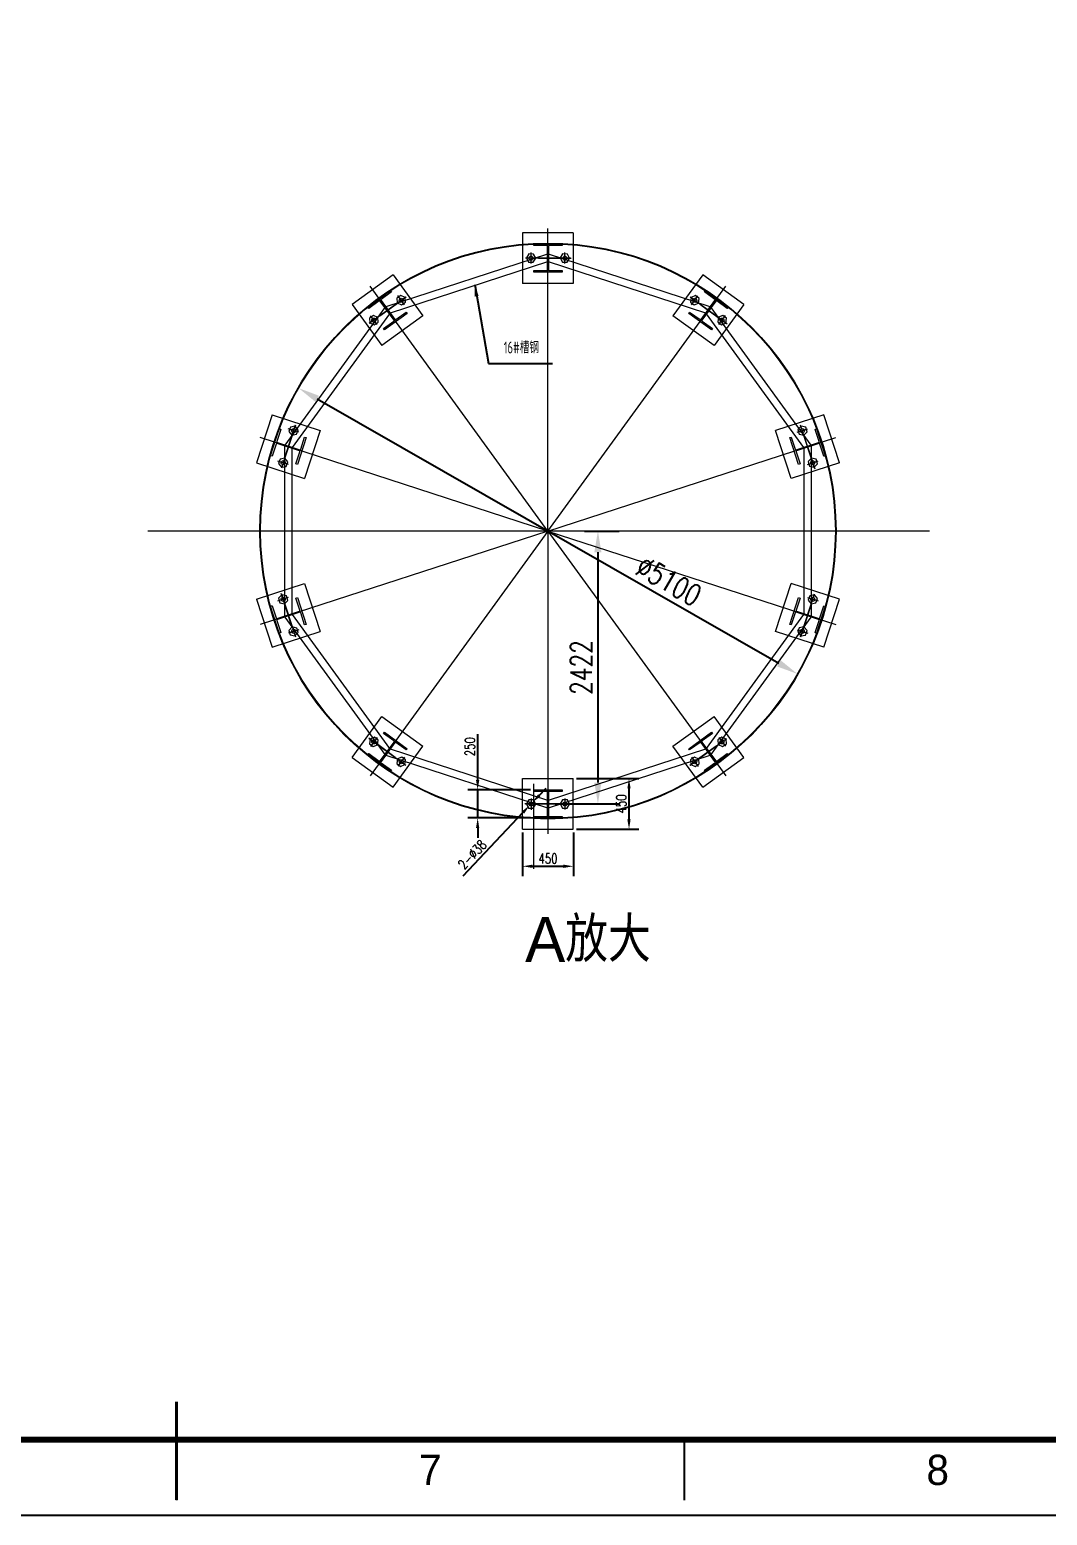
# Model space of a CAD drawing. Extents: x -1260320 to -915870, y -314911 to -145307.
# Drawn here: x -1149437 to -1140408, y -314239 to -301054 of the extents above; entities that cross this region are included whole.
import ezdxf
from ezdxf.enums import TextEntityAlignment as Align

# ---------------------------------------------------------------- set-up
doc = ezdxf.new("R2010")
doc.units = 0
doc.header["$LTSCALE"] = 1500
doc.header["$MEASUREMENT"] = 0
doc.header["$PDMODE"] = 1
doc.header["$PDSIZE"] = 50
doc.linetypes.add('PF_CENTER', pattern=[2, 1.25, -0.25, 0.25, -0.25])
doc.layers.get('0').update_dxf_attribs({"color": 3, "linetype": 'CONTINUOUS'})
doc.layers.get('DEFPOINTS').update_dxf_attribs({"linetype": 'CONTINUOUS'})
for name, color, linetype in [('_TCC_NET_BORDER', 7, 'CONTINUOUS'), ('SMPEN_CENTER', 1, 'PF_CENTER'), ('SMPEN_DIM', 3, 'CONTINUOUS'), ('SMPEN_THICK', 7, 'CONTINUOUS'), ('尺寸线', 3, 'CONTINUOUS'), ('粗实线', 7, 'CONTINUOUS')]:
    doc.layers.add(name, color=color, linetype=linetype)
doc.styles.add('_TCC_NET_FSHZ_D_W1', font='tcc_comp', dxfattribs={"bigfont": 'tcc_chin'})
doc.styles.add('_TCC_NET_FSHZ_S_W075', font='tcc_simp', dxfattribs={"width": 0.75, "bigfont": 'tcc_hzdx'})
doc.styles.add('HZ2', font='tcc_simp', dxfattribs={"height": 2.5, "bigfont": 'tcc_hzdx'})
doc.styles.add('ROMANS', font='romans', dxfattribs={"width": 0.75})
doc.styles.get("Standard").update_dxf_attribs({"font": 'isocp.shx', "width": 0.707, "bigfont": 'hztxt.shx'})
doc.dimstyles.get("Standard").update_dxf_attribs({"dimscale": 150, "dimtxt": 2.5, "dimasz": 2, "dimexe": 2, "dimexo": 1, "dimgap": 1, "dimtad": 1, "dimdec": 0, "dimzin": 0, "dimdsep": 46, "dimtxsty": 'ROMANS', "dimcen": 0.09, "dimadec": 0, "dimazin": 0, "dimtfac": 1, "dimtdec": 4, "dimtmove": 0, "dimatfit": 3, "dimfxl": 0, "dimtolj": 1, "dimtzin": 0, "dimarcsym": 0})

# ---------------------------------------------------------------- blocks, each defined once
blk = doc.blocks.new('*D275')
at = {"layer": 'DEFPOINTS', "color": 0}
for p in [(-1144576, -305503), (-1144838, -307925), (-1144395, -307925)]:
    blk.add_point(p, dxfattribs=at)
at = {"layer": 'SMPEN_DIM', "color": 0, "lineweight": -2}
for p, q in [((-1144513, -305503), (-1144206, -305503)), ((-1144395, -305692), (-1144395, -307736)), ((-1144775, -307925), (-1144206, -307925))]:
    blk.add_line(p, q, dxfattribs=at)
at = {"layer": 'SMPEN_DIM', "color": 0}
for points in [[(-1144427, -305692), (-1144364, -305692), (-1144395, -305503)], [(-1144427, -307736), (-1144364, -307736), (-1144395, -307925)]]:
    blk.add_solid(points, dxfattribs=at)
at = {"layer": 'SMPEN_DIM', "color": 0, "lineweight": 15, "insert": (-1144544, -306714), "char_height": 189, "attachment_point": 5, "rotation": 90, "style": 'ROMANS'}
blk.add_mtext('\\A1;2422', dxfattribs=at)
blk = doc.blocks.new('*D276')
at = {"layer": 'DEFPOINTS', "color": 0}
for p in [(-1144963, -307800), (-1145462, -308050), (-1144963, -308050)]:
    blk.add_point(p, dxfattribs=at)
at = {"layer": 'SMPEN_DIM', "color": 0, "lineweight": -2}
for p, q in [((-1145462, -307713), (-1145462, -307307)), ((-1144992, -307800), (-1145550, -307800)), ((-1145462, -308050), (-1145462, -307800)), ((-1144992, -308050), (-1145550, -308050)), ((-1145462, -308138), (-1145462, -308225))]:
    blk.add_line(p, q, dxfattribs=at)
at = {"layer": 'SMPEN_DIM', "color": 0}
for points in [[(-1145477, -307713), (-1145448, -307713), (-1145462, -307800)], [(-1145477, -308138), (-1145448, -308138), (-1145462, -308050)]]:
    blk.add_solid(points, dxfattribs=at)
at = {"layer": 'SMPEN_DIM', "color": 0, "lineweight": 15, "insert": (-1145531, -307417), "char_height": 87.5, "attachment_point": 5, "rotation": 90, "style": 'ROMANS'}
blk.add_mtext('\\A1;250', dxfattribs=at)
blk = doc.blocks.new('*D277')
at = {"layer": 'DEFPOINTS', "color": 0}
for p in [(-1145001, -307938), (-1144976, -307912)]:
    blk.add_point(p, dxfattribs=at)
at = {"layer": 'SMPEN_DIM', "color": 0, "lineweight": -2}
for p, q in [((-1144916, -307849), (-1144855, -307785)), ((-1144976, -307912), (-1145001, -307938)), ((-1145061, -308002), (-1145595, -308566))]:
    blk.add_line(p, q, dxfattribs=at)
at = {"layer": 'SMPEN_DIM', "color": 0}
for points in [[(-1144926, -307839), (-1144905, -307859), (-1144976, -307912)], [(-1145071, -307992), (-1145050, -308012), (-1145001, -307938)]]:
    blk.add_solid(points, dxfattribs=at)
at = {"layer": 'SMPEN_DIM', "color": 0, "lineweight": 15, "insert": (-1145510, -308375), "char_height": 87.5, "attachment_point": 5, "rotation": 46.5296, "style": 'ROMANS'}
blk.add_mtext('\\A1;2-%%c38', dxfattribs=at)
blk = doc.blocks.new('*D278')
at = {"layer": 'DEFPOINTS', "color": 0}
for p in [(-1144613, -307700), (-1144119, -307700), (-1144613, -308150)]:
    blk.add_point(p, dxfattribs=at)
at = {"layer": 'SMPEN_DIM', "color": 0, "lineweight": -2}
for p, q in [((-1144584, -307700), (-1144032, -307700)), ((-1144119, -308063), (-1144119, -307788)), ((-1144584, -308150), (-1144032, -308150))]:
    blk.add_line(p, q, dxfattribs=at)
at = {"layer": 'SMPEN_DIM', "color": 0}
for points in [[(-1144134, -307788), (-1144105, -307788), (-1144119, -307700)], [(-1144134, -308063), (-1144105, -308063), (-1144119, -308150)]]:
    blk.add_solid(points, dxfattribs=at)
at = {"layer": 'SMPEN_DIM', "color": 0, "lineweight": 15, "insert": (-1144188, -307925), "char_height": 87.5, "attachment_point": 5, "rotation": 90, "style": 'ROMANS'}
blk.add_mtext('\\A1;450', dxfattribs=at)
blk = doc.blocks.new('*D279')
at = {"layer": 'DEFPOINTS', "color": 0}
for p in [(-1145063, -308150), (-1144613, -308150), (-1144613, -308479)]:
    blk.add_point(p, dxfattribs=at)
at = {"layer": 'SMPEN_DIM', "color": 0, "lineweight": -2}
for p, q in [((-1145063, -308179), (-1145063, -308566)), ((-1144613, -308179), (-1144613, -308566)), ((-1144976, -308479), (-1144701, -308479))]:
    blk.add_line(p, q, dxfattribs=at)
at = {"layer": 'SMPEN_DIM', "color": 0}
for points in [[(-1144976, -308464), (-1144976, -308493), (-1145063, -308479)], [(-1144701, -308464), (-1144701, -308493), (-1144613, -308479)]]:
    blk.add_solid(points, dxfattribs=at)
at = {"layer": 'SMPEN_DIM', "color": 0, "lineweight": 15, "insert": (-1144838, -308410), "char_height": 87.5, "attachment_point": 5, "style": 'ROMANS'}
blk.add_mtext('\\A1;450', dxfattribs=at)
blk = doc.blocks.new('*D281')
at = {"layer": 'DEFPOINTS', "color": 0}
for p in [(-1147051, -304235), (-1142626, -306771)]:
    blk.add_point(p, dxfattribs=at)
at = {"layer": '尺寸线', "color": 3, "lineweight": -2}
blk.add_line((-1146887, -304329), (-1142790, -306677), dxfattribs=at)
at = {"layer": '尺寸线', "color": 3}
for points in [[(-1146871, -304302), (-1146902, -304356), (-1147051, -304235)], [(-1142774, -306650), (-1142806, -306705), (-1142626, -306771)]]:
    blk.add_solid(points, dxfattribs=at)
at = {"layer": '尺寸线', "color": 3, "lineweight": 15, "insert": (-1143766, -305947), "char_height": 189, "attachment_point": 5, "rotation": 330.1795, "style": 'ROMANS'}
blk.add_mtext('\\A1;∅5100', dxfattribs=at)
blk = doc.blocks.new('_TCCDWGBORDER01H2A100841X594')
at = {"color": 7, "linetype": 'Continuous'}
for p, q in [((428, 10), (428, 2)), ((495, 10), (495, 2))]:
    blk.add_line(p, q, dxfattribs=at)
blk.add_lwpolyline([(0, 0), (841, 0), (841, 594), (0, 594)], close=True, dxfattribs=at)
at = {"color": 4, "linetype": 'Continuous', "const_width": 0.8}
blk.add_lwpolyline([(25, 10), (831, 10), (831, 584), (25, 584)], close=True, dxfattribs=at)
at = {"color": 4, "linetype": 'Continuous', "const_width": 0.4}
blk.add_lwpolyline([(428, 15), (428, 2)], dxfattribs=at)
at = {"color": 7, "style": '_TCC_NET_FSHZ_D_W1'}
for s, p in [('7', (461.5, 6)), ('8', (528.5, 6))]:
    blk.add_text(s, height=4, dxfattribs=at).set_placement(p, align=Align.MIDDLE_CENTER)
at = {"color": 1, "style": '_TCC_NET_FSHZ_S_W075', "flags": 8}
blk.add_attdef('FILE_NAME', (-6, 0), '', height=4, rotation=90, dxfattribs=at)
blk.add_attdef('USER_NAME', (0, -10), '', height=4, dxfattribs=at)
at = {"color": 1, "style": '_TCC_NET_FSHZ_S_W075', "flags": 9}
blk.add_attdef('BORDER_SIZE', text='', height=4, dxfattribs=at).set_placement((841, -10), align=Align.RIGHT)

msp = doc.modelspace()

# ---------------------------------------------------------------- linework, layer by layer
at = {"layer": 'SMPEN_CENTER', "lineweight": 15, "ltscale": 8}
for p, q in [((-1144838.268, -305503.193), (-1144838.268, -302816.939)), ((-1144638.268, -303081.258), (-1145038.268, -303081.258)), ((-1144988.268, -303129.979), (-1144988.268, -303032.281)), ((-1144922.229, -303081.258), (-1144745.338, -303081.258)), ((-1144745.338, -303081.258), (-1144633.194, -303081.258)), ((-1144688.268, -303129.506), (-1144688.268, -303029.826)), ((-1144838.268, -305503.193), (-1146417.209, -303329.967)), ((-1144838.268, -305503.193), (-1143259.328, -303329.967)), ((-1146100.042, -303426.249), (-1146423.649, -303661.363)), ((-1146329.772, -303593.157), (-1146186.663, -303489.183)), ((-1146186.663, -303489.183), (-1146095.937, -303423.267)), ((-1146112.134, -303494.672), (-1146170.724, -303414.029)), ((-1143252.888, -303661.363), (-1143576.494, -303426.249)), ((-1143564.681, -303495.055), (-1143507.255, -303416.015)), ((-1143482.617, -303494.455), (-1143339.509, -303598.43)), ((-1146354.561, -303671.391), (-1146411.986, -303592.351)), ((-1143339.509, -303598.43), (-1143248.782, -303664.346)), ((-1143321.698, -303671.008), (-1143263.108, -303590.365)), ((-1147079.862, -304564.562), (-1147203.468, -304944.985)), ((-1147112.948, -304666.391), (-1147078.294, -304559.736)), ((-1142473.069, -304944.985), (-1142596.675, -304564.562)), ((-1144838.268, -305503.193), (-1147393.048, -304673.094)), ((-1147167.61, -304834.625), (-1147112.948, -304666.391)), ((-1147049.426, -304627.025), (-1147144.227, -304596.222)), ((-1144838.268, -305503.193), (-1142283.489, -304673.094)), ((-1142627.561, -304627.171), (-1142534.644, -304596.98)), ((-1142560.817, -304674.922), (-1142506.155, -304843.156)), ((-1147141.681, -304912.488), (-1147234.598, -304882.297)), ((-1142534.406, -304912.342), (-1142439.605, -304881.539)), ((-1142506.155, -304843.156), (-1142471.5, -304949.811)), ((-1141452.157, -305503.193), (-1148387.936, -305503.193)), ((-1144838.268, -305503.193), (-1147393.048, -306333.291)), ((-1144838.268, -305503.193), (-1146417.209, -307676.418)), ((-1144838.268, -305503.193), (-1144838.268, -308189.446)), ((-1144838.268, -305503.193), (-1143259.328, -307676.418)), ((-1144838.268, -305503.193), (-1142283.489, -306333.291)), ((-1147142.131, -306094.044), (-1147236.932, -306124.846)), ((-1147170.382, -306163.229), (-1147205.036, -306056.574)), ((-1147203.468, -306061.4), (-1147079.862, -306441.823)), ((-1142596.675, -306441.823), (-1142473.069, -306061.4)), ((-1142534.856, -306093.897), (-1142441.939, -306124.088)), ((-1147115.72, -306331.463), (-1147170.382, -306163.229)), ((-1142508.927, -306171.76), (-1142563.589, -306339.994)), ((-1147048.976, -306379.214), (-1147141.893, -306409.405)), ((-1142627.111, -306379.36), (-1142532.31, -306410.163)), ((-1142563.589, -306339.994), (-1142598.243, -306446.649)), ((-1146354.839, -307335.377), (-1146413.429, -307416.02)), ((-1143321.976, -307334.994), (-1143264.55, -307414.034)), ((-1146337.028, -307407.955), (-1146427.754, -307342.039)), ((-1146423.649, -307345.022), (-1146100.042, -307580.136)), ((-1146193.92, -307511.93), (-1146337.028, -307407.955)), ((-1143576.494, -307580.136), (-1143252.888, -307345.022)), ((-1143346.765, -307413.228), (-1143489.874, -307517.202)), ((-1146111.856, -307511.33), (-1146169.281, -307590.37)), ((-1143489.874, -307517.202), (-1143580.6, -307583.118)), ((-1143564.403, -307511.713), (-1143505.813, -307592.356)), ((-1144931.199, -307925.127), (-1145043.343, -307925.127)), ((-1145038.268, -307925.127), (-1144638.268, -307925.127)), ((-1144988.268, -307876.879), (-1144988.268, -307976.559)), ((-1144754.308, -307925.127), (-1144931.199, -307925.127)), ((-1144688.268, -307876.406), (-1144688.268, -307974.104))]:
    msp.add_line(p, q, dxfattribs=at)
at = {"layer": 'SMPEN_THICK', "lineweight": 15, "ltscale": 20}
for p, q in [((-1144713.268, -302970.258), (-1144713.268, -302956.258)), ((-1144842.768, -303047.086), (-1146278.288, -303513.519)), ((-1144842.768, -303115.431), (-1146238.116, -303568.811)), ((-1143398.246, -303513.515), (-1144833.768, -303047.09)), ((-1143438.418, -303568.808), (-1144833.768, -303115.435)), ((-1144963.268, -303206.258), (-1144963.268, -303192.258)), ((-1146225.963, -303380.532), (-1146234.192, -303369.206)), ((-1146285.572, -303518.805), (-1147172.77, -304739.935)), ((-1146245.4, -303574.098), (-1147107.77, -304761.055)), ((-1143589.291, -303571.46), (-1143581.062, -303560.134)), ((-1142568.763, -304761.054), (-1143431.139, -303574.102)), ((-1142503.762, -304739.934), (-1143390.967, -303518.809)), ((-1143248.32, -303527.479), (-1143240.091, -303516.152)), ((-1146289.5, -303718.407), (-1146297.729, -303707.08)), ((-1147208.605, -304601.591), (-1147221.92, -304597.264)), ((-1142692.381, -304674.519), (-1142679.066, -304670.192)), ((-1147175.556, -304748.493), (-1147175.551, -306257.89)), ((-1147110.555, -304769.613), (-1147110.551, -306236.77)), ((-1142565.981, -306236.772), (-1142565.986, -304769.615)), ((-1142500.981, -306257.892), (-1142500.986, -304748.495)), ((-1147061.41, -304912.283), (-1147074.725, -304907.957)), ((-1142390.678, -304839.355), (-1142377.363, -304835.029)), ((-1142615.127, -306094.102), (-1142601.812, -306098.428)), ((-1147285.859, -306167.03), (-1147299.174, -306171.356)), ((-1147172.774, -306266.451), (-1146285.57, -307487.576)), ((-1147107.774, -306245.331), (-1146245.397, -307432.284)), ((-1143431.137, -307432.287), (-1142568.767, -306245.33)), ((-1143390.964, -307487.58), (-1142503.767, -306266.45)), ((-1146984.156, -306331.866), (-1146997.471, -306336.193)), ((-1142467.932, -306404.794), (-1142454.617, -306409.121)), ((-1143387.037, -307287.978), (-1143378.808, -307299.305)), ((-1146238.119, -307437.577), (-1144842.768, -307890.95)), ((-1146087.245, -307434.925), (-1146095.474, -307446.251)), ((-1144833.768, -307890.954), (-1143438.421, -307437.574)), ((-1146428.217, -307478.906), (-1146436.446, -307490.233)), ((-1146278.291, -307492.87), (-1144842.768, -307959.295)), ((-1144833.768, -307959.299), (-1143398.248, -307492.866)), ((-1143450.574, -307625.853), (-1143442.345, -307637.179)), ((-1144963.268, -308500.587), (-1144963.268, -307747.939)), ((-1144713.268, -307800.127), (-1144713.268, -307814.127)), ((-1144963.268, -308036.127), (-1144963.268, -308050.127))]:
    msp.add_line(p, q, dxfattribs=at)
for radius in [2556, 2550]:
    msp.add_circle((-1144838.268, -305503.193), radius, dxfattribs=at)
at = {"layer": '粗实线', "lineweight": 15, "ltscale": 8}
for p, q in [((-1145063.268, -302856.258), (-1145063.268, -303306.258)), ((-1144613.268, -302856.258), (-1145063.268, -302856.258)), ((-1144613.268, -302856.258), (-1144613.268, -303306.258)), ((-1146212.069, -303229.526), (-1146576.126, -303494.029)), ((-1146212.069, -303229.526), (-1145947.565, -303593.584)), ((-1143464.468, -303229.526), (-1143728.972, -303593.584)), ((-1143100.411, -303494.029), (-1143464.468, -303229.526)), ((-1144613.268, -303306.258), (-1145063.268, -303306.258)), ((-1146576.126, -303494.029), (-1146311.623, -303858.087)), ((-1143100.411, -303494.029), (-1143364.914, -303858.087)), ((-1145947.565, -303593.584), (-1146311.623, -303858.087)), ((-1143364.914, -303858.087), (-1143728.972, -303593.584)), ((-1147286.124, -304471.257), (-1147425.181, -304899.233)), ((-1147286.124, -304471.257), (-1146858.148, -304610.315)), ((-1142390.413, -304471.257), (-1142818.388, -304610.315)), ((-1142251.355, -304899.233), (-1142390.413, -304471.257)), ((-1146858.148, -304610.315), (-1146997.206, -305038.29)), ((-1142679.331, -305038.29), (-1142818.388, -304610.315)), ((-1147425.181, -304899.233), (-1146997.206, -305038.29)), ((-1142251.355, -304899.233), (-1142679.331, -305038.29)), ((-1147425.181, -306107.153), (-1146997.206, -305968.095)), ((-1146997.206, -305968.095), (-1146858.148, -306396.07)), ((-1142818.388, -306396.07), (-1142679.331, -305968.095)), ((-1142251.355, -306107.153), (-1142679.331, -305968.095)), ((-1147425.181, -306107.153), (-1147286.124, -306535.128)), ((-1142390.413, -306535.128), (-1142251.355, -306107.153)), ((-1147286.124, -306535.128), (-1146858.148, -306396.07)), ((-1142390.413, -306535.128), (-1142818.388, -306396.07)), ((-1146576.126, -307512.356), (-1146311.623, -307148.298)), ((-1146311.623, -307148.298), (-1145947.565, -307412.801)), ((-1143728.972, -307412.801), (-1143364.914, -307148.298)), ((-1143100.411, -307512.356), (-1143364.914, -307148.298)), ((-1146212.069, -307776.859), (-1145947.565, -307412.801)), ((-1143464.468, -307776.859), (-1143728.972, -307412.801)), ((-1146576.126, -307512.356), (-1146212.069, -307776.859)), ((-1143464.468, -307776.859), (-1143100.411, -307512.356)), ((-1145063.268, -308150.127), (-1145063.268, -307700.127)), ((-1145063.268, -307700.127), (-1144613.268, -307700.127)), ((-1144613.268, -308150.127), (-1144613.268, -307700.127)), ((-1145063.268, -308150.127), (-1144613.268, -308150.127))]:
    msp.add_line(p, q, dxfattribs=at)
at = {"layer": '粗实线', "lineweight": 15}
for points in [[(-1144963.268, -303192.258), (-1144849.768, -303192.258, 0.414213567), (-1144842.768, -303185.258), (-1144842.768, -302977.258, 0.414213557), (-1144849.768, -302970.258), (-1144963.268, -302970.258), (-1144963.268, -302956.258), (-1144713.268, -302956.258), (-1144713.268, -302970.258), (-1144826.768, -302970.258, 0.414213549), (-1144833.768, -302977.258), (-1144833.768, -303185.258, 0.414213575), (-1144826.768, -303192.258), (-1144713.268, -303192.258), (-1144713.268, -303206.258), (-1144963.268, -303206.258), (-1144963.268, -303192.258)], [(-1146297.729, -303707.08), (-1146205.905, -303640.367, 0.414213567), (-1146204.357, -303630.589), (-1146326.616, -303462.314, 0.414213557), (-1146336.394, -303460.765), (-1146428.217, -303527.479), (-1146436.446, -303516.152), (-1146234.192, -303369.206), (-1146225.963, -303380.532), (-1146317.786, -303447.246, 0.414213549), (-1146319.335, -303457.024), (-1146197.076, -303625.299, 0.414213575), (-1146187.298, -303626.848), (-1146095.474, -303560.134), (-1146087.245, -303571.46), (-1146289.5, -303718.407), (-1146297.729, -303707.08)], [(-1143581.062, -303560.134), (-1143489.239, -303626.848, 0.414213567), (-1143479.461, -303625.299), (-1143357.202, -303457.024, 0.414213557), (-1143358.751, -303447.246), (-1143450.574, -303380.532), (-1143442.345, -303369.206), (-1143240.091, -303516.152), (-1143248.32, -303527.479), (-1143340.143, -303460.765, 0.414213549), (-1143349.921, -303462.314), (-1143472.18, -303630.589, 0.414213575), (-1143470.632, -303640.367), (-1143378.808, -303707.08), (-1143387.037, -303718.407), (-1143589.291, -303571.46), (-1143581.062, -303560.134)], [(-1147074.725, -304907.957), (-1147039.651, -304800.012, 0.414213567), (-1147044.146, -304791.191), (-1147241.965, -304726.916, 0.414213557), (-1147250.786, -304731.41), (-1147285.859, -304839.355), (-1147299.174, -304835.029), (-1147221.92, -304597.264), (-1147208.605, -304601.591), (-1147243.679, -304709.536, 0.414213549), (-1147239.184, -304718.356), (-1147041.365, -304782.632, 0.414213575), (-1147032.544, -304778.137), (-1146997.471, -304670.192), (-1146984.156, -304674.519), (-1147061.41, -304912.283), (-1147074.725, -304907.957)], [(-1142679.066, -304670.192), (-1142643.993, -304778.137, 0.414213567), (-1142635.172, -304782.632), (-1142437.353, -304718.356, 0.414213557), (-1142432.858, -304709.536), (-1142467.932, -304601.591), (-1142454.617, -304597.264), (-1142377.363, -304835.029), (-1142390.678, -304839.355), (-1142425.751, -304731.41, 0.414213549), (-1142434.571, -304726.916), (-1142632.391, -304791.191, 0.414213575), (-1142636.885, -304800.012), (-1142601.812, -304907.957), (-1142615.127, -304912.283), (-1142692.381, -304674.519), (-1142679.066, -304670.192)], [(-1146997.471, -306336.193), (-1147032.544, -306228.248, 0.414213567), (-1147041.365, -306223.753), (-1147239.184, -306288.029, 0.414213557), (-1147243.679, -306296.849), (-1147208.605, -306404.794), (-1147221.92, -306409.121), (-1147299.174, -306171.356), (-1147285.859, -306167.03), (-1147250.786, -306274.975, 0.414213549), (-1147241.965, -306279.469), (-1147044.146, -306215.194, 0.414213575), (-1147039.651, -306206.373), (-1147074.725, -306098.428), (-1147061.41, -306094.102), (-1146984.156, -306331.866), (-1146997.471, -306336.193)], [(-1142601.812, -306098.428), (-1142636.885, -306206.373, 0.414213567), (-1142632.391, -306215.194), (-1142434.571, -306279.469, 0.414213557), (-1142425.751, -306274.975), (-1142390.678, -306167.03), (-1142377.363, -306171.356), (-1142454.617, -306409.121), (-1142467.932, -306404.794), (-1142432.858, -306296.849, 0.414213549), (-1142437.353, -306288.029), (-1142635.172, -306223.753, 0.414213575), (-1142643.993, -306228.248), (-1142679.066, -306336.193), (-1142692.381, -306331.866), (-1142615.127, -306094.102), (-1142601.812, -306098.428)], [(-1146095.474, -307446.251), (-1146187.298, -307379.537, 0.414213567), (-1146197.076, -307381.086), (-1146319.335, -307549.361, 0.414213557), (-1146317.786, -307559.139), (-1146225.963, -307625.853), (-1146234.192, -307637.179), (-1146436.446, -307490.233), (-1146428.217, -307478.906), (-1146336.394, -307545.62, 0.414213549), (-1146326.616, -307544.071), (-1146204.357, -307375.796, 0.414213575), (-1146205.905, -307366.018), (-1146297.729, -307299.305), (-1146289.5, -307287.978), (-1146087.245, -307434.925), (-1146095.474, -307446.251)], [(-1143378.808, -307299.305), (-1143470.632, -307366.018, 0.414213567), (-1143472.18, -307375.796), (-1143349.921, -307544.071, 0.414213557), (-1143340.143, -307545.62), (-1143248.32, -307478.906), (-1143240.091, -307490.233), (-1143442.345, -307637.179), (-1143450.574, -307625.853), (-1143358.751, -307559.139, 0.414213549), (-1143357.202, -307549.361), (-1143479.461, -307381.086, 0.414213575), (-1143489.239, -307379.537), (-1143581.062, -307446.251), (-1143589.291, -307434.925), (-1143387.037, -307287.978), (-1143378.808, -307299.305)], [(-1144713.268, -307814.127), (-1144826.768, -307814.127, 0.414213567), (-1144833.768, -307821.127), (-1144833.768, -308029.127, 0.414213557), (-1144826.768, -308036.127), (-1144713.268, -308036.127), (-1144713.268, -308050.127), (-1144963.268, -308050.127), (-1144963.268, -308036.127), (-1144849.768, -308036.127, 0.414213549), (-1144842.768, -308029.127), (-1144842.768, -307821.127, 0.414213575), (-1144849.768, -307814.127), (-1144963.268, -307814.127), (-1144963.268, -307800.127), (-1144713.268, -307800.127), (-1144713.268, -307814.127)]]:
    msp.add_lwpolyline(points, format="xyb", dxfattribs=at)
at = {"layer": '粗实线', "color": 0, "lineweight": 15, "ltscale": 20}
for points in [[(-1144966.332, -303044.831), (-1145008.351, -303043.76), (-1145030.287, -303079.614), (-1145010.205, -303116.539), (-1144968.186, -303117.609), (-1144946.25, -303081.755)], [(-1144666.332, -303044.831), (-1144708.351, -303043.76), (-1144730.287, -303079.614), (-1144710.205, -303116.539), (-1144668.186, -303117.609), (-1144646.25, -303081.755)], [(-1146144.158, -303413.274), (-1146178.781, -303437.106), (-1146175.453, -303479.007), (-1146137.503, -303497.075), (-1146102.879, -303473.243), (-1146106.207, -303431.343)], [(-1143496.885, -303439.062), (-1143530.25, -303413.498), (-1143569.071, -303429.611), (-1143574.528, -303471.288), (-1143541.163, -303496.852), (-1143502.342, -303480.739)], [(-1146386.863, -303589.61), (-1146421.486, -303613.442), (-1146418.158, -303655.342), (-1146380.208, -303673.411), (-1146345.585, -303649.579), (-1146348.912, -303607.678)], [(-1143254.18, -303615.398), (-1143287.545, -303589.834), (-1143326.366, -303605.946), (-1143331.823, -303647.623), (-1143298.458, -303673.187), (-1143259.637, -303657.074)], [(-1147123.178, -304579.996), (-1147137.181, -304619.627), (-1147109.86, -304651.569), (-1147068.537, -304643.88), (-1147054.535, -304604.249), (-1147081.855, -304572.306)], [(-1142539.801, -304621.721), (-1142551.768, -304581.428), (-1142592.646, -304571.645), (-1142621.557, -304602.155), (-1142609.591, -304642.448), (-1142568.713, -304652.231)], [(-1147215.883, -304865.313), (-1147229.886, -304904.944), (-1147202.565, -304936.886), (-1147161.242, -304929.197), (-1147147.24, -304889.566), (-1147174.56, -304857.623)], [(-1142447.096, -304907.038), (-1142459.063, -304866.745), (-1142499.941, -304856.962), (-1142528.852, -304887.472), (-1142516.886, -304927.765), (-1142476.008, -304937.548)], [(-1147229.441, -306099.347), (-1147217.474, -306139.64), (-1147176.596, -306149.423), (-1147147.685, -306118.913), (-1147159.651, -306078.62), (-1147200.529, -306068.837)], [(-1142460.654, -306141.072), (-1142446.651, -306101.441), (-1142473.972, -306069.499), (-1142515.295, -306077.188), (-1142529.297, -306116.819), (-1142501.977, -306148.762)], [(-1147136.736, -306384.664), (-1147124.769, -306424.957), (-1147083.891, -306434.74), (-1147054.98, -306404.23), (-1147066.946, -306363.937), (-1147107.824, -306354.154)], [(-1142553.359, -306426.389), (-1142539.356, -306386.758), (-1142566.677, -306354.816), (-1142608, -306362.505), (-1142622.002, -306402.136), (-1142594.682, -306434.079)], [(-1146422.357, -307390.987), (-1146388.992, -307416.551), (-1146350.171, -307400.439), (-1146344.714, -307358.762), (-1146378.079, -307333.198), (-1146416.9, -307349.311)], [(-1143289.674, -307416.775), (-1143255.051, -307392.943), (-1143258.378, -307351.043), (-1143296.329, -307332.974), (-1143330.952, -307356.806), (-1143327.625, -307398.707)], [(-1146179.652, -307567.323), (-1146146.287, -307592.887), (-1146107.465, -307576.774), (-1146102.009, -307535.097), (-1146135.374, -307509.533), (-1146174.195, -307525.646)], [(-1143532.379, -307593.111), (-1143497.756, -307569.279), (-1143501.084, -307527.378), (-1143539.034, -307509.31), (-1143573.657, -307533.142), (-1143570.33, -307575.042)], [(-1145010.205, -307961.554), (-1144968.186, -307962.625), (-1144946.25, -307926.771), (-1144966.332, -307889.846), (-1145008.351, -307888.776), (-1145030.287, -307924.63)], [(-1144710.205, -307961.554), (-1144668.186, -307962.625), (-1144646.25, -307926.771), (-1144666.332, -307889.846), (-1144708.351, -307888.776), (-1144730.287, -307924.63)]]:
    msp.add_lwpolyline(points, close=True, dxfattribs=at)
for centre in [(-1144988.268, -303081.258), (-1144688.268, -303081.258), (-1146140.493, -303455.639), (-1143536.044, -303455.639), (-1146383.198, -303631.974), (-1143293.339, -303631.974), (-1147095.312, -304612.115), (-1142581.224, -304612.115), (-1147188.018, -304897.432), (-1142488.519, -304897.432), (-1147188.018, -306108.953), (-1142488.519, -306108.953), (-1147095.312, -306394.27), (-1142581.224, -306394.27), (-1146383.198, -307374.411), (-1143293.339, -307374.411), (-1146140.493, -307550.746), (-1143536.044, -307550.746), (-1144988.268, -307925.127), (-1144688.268, -307925.127)]:
    msp.add_circle(centre, 18, dxfattribs=at)

# ---------------------------------------------------------------- block references
at = {"layer": '_TCC_NET_BORDER', "color": 1, "lineweight": 15, "xscale": 67.20000000001164, "yscale": 67.19999999999709, "zscale": 67.2}
msp.add_blockref('_TCCDWGBORDER01H2A100841X594', (-1176895.207, -314238.724), dxfattribs=at)

# ---------------------------------------------------------------- texts
at = {"color": 3, "lineweight": 15, "style": 'HZ2'}
msp.add_text('A放大', height=399.304, dxfattribs=at).set_placement((-1145040.981, -309327.73))
at = {"layer": '粗实线', "color": 3, "lineweight": 15, "ltscale": 20, "insert": (-1145230.315, -303821.423), "char_height": 105, "attachment_point": 1}
msp.add_mtext('16#{\\Ftxt,hzdx|c134;槽钢}', dxfattribs=at)

# ---------------------------------------------------------------- dimensions: what is measured, and where the dimension line sits
at = {"layer": 'SMPEN_DIM', "lineweight": 15}
for base, p1, p2, angle, override, picture, middle in [((-1144395.355, -307925.127), (-1144575.911, -305503.193), (-1144838.268, -307925.127), 90, {"dimscale": 54, "dimtxt": 3.5, "dimasz": 3.5, "dimexe": 3.5, "dimexo": 1.166667, "dimgap": 1, "dimtad": 1, "dimtih": 0, "dimdec": 0, "dimzin": 8, "dimtofl": 1, "dimatfit": 0, "dimtzin": 16508}, '*D275', (-1144543.855, -306714.16)), ((-1144119.381, -307700.127), (-1144613.268, -308150.127), (-1144613.268, -307700.127), 90, {"dimscale": 25, "dimtxt": 3.5, "dimasz": 3.5, "dimexe": 3.5, "dimexo": 1.166667, "dimgap": 1, "dimtad": 1, "dimtih": 0, "dimdec": 1, "dimzin": 8, "dimtofl": 1, "dimatfit": 0, "dimtzin": 16508}, '*D278', (-1144188.131, -307925.127)), ((-1144613.268, -308478.51), (-1145063.268, -308150.127), (-1144613.268, -308150.127), 180, {"dimscale": 25, "dimtxt": 3.5, "dimasz": 3.5, "dimexe": 3.5, "dimexo": 1.166667, "dimgap": 1, "dimtad": 1, "dimtih": 0, "dimdec": 1, "dimzin": 8, "dimtofl": 1, "dimatfit": 0, "dimtzin": 16508}, '*D279', (-1144838.268, -308409.76))]:
    dim = msp.add_linear_dim(base=base, p1=p1, p2=p2, angle=angle, dimstyle='Standard', override=override, dxfattribs=at)
    dim.commit()
    dim.dimension.update_dxf_attribs({"geometry": picture, "text_midpoint": middle})
dim = msp.add_linear_dim(base=(-1145462.164, -308050.127), p1=(-1144963.268, -307800.127), p2=(-1144963.268, -308050.127), angle=90, dimstyle='Standard', override={"dimscale": 25, "dimtxt": 3.5, "dimasz": 3.5, "dimexe": 3.5, "dimexo": 1.166667, "dimgap": 1, "dimtad": 1, "dimtih": 0, "dimdec": 1, "dimzin": 8, "dimtofl": 1, "dimatfit": 0, "dimtzin": 16508}, dxfattribs=at)
dim.commit()
dim.dimension.update_dxf_attribs({"geometry": '*D276', "text_midpoint": (-1145462.164, -307416.576), "dimtype": 160})
dim = msp.add_diameter_dim_2p(p1=(-1144975.885, -307912.064), p2=(-1145000.652, -307938.19), text='2-%%c38', dimstyle='Standard', override={"dimscale": 25, "dimtxt": 3.5, "dimasz": 3.5, "dimexe": 3.5, "dimexo": 1.166667, "dimgap": 1, "dimtad": 1, "dimtih": 0, "dimdec": 1, "dimzin": 8, "dimtofl": 1, "dimatfit": 0, "dimtzin": 16508}, dxfattribs=at)
dim.commit()
dim.dimension.update_dxf_attribs({"geometry": '*D277', "text_midpoint": (-1145460.021, -308422.765), "dimtype": 163})
at = {"layer": '尺寸线', "lineweight": 15}
dim = msp.add_diameter_dim_2p(p1=(-1147050.617, -304235.118), p2=(-1142625.92, -306771.267), dimstyle='Standard', override={"dimscale": 54, "dimtxt": 3.5, "dimasz": 3.5, "dimexe": 3.5, "dimexo": 1.166667, "dimgap": 1, "dimtad": 1, "dimtih": 0, "dimdec": 2, "dimzin": 8, "dimclrd": 3, "dimclre": 3, "dimclrt": 3, "dimtdec": 2, "dimatfit": 0, "dimtzin": 8}, dxfattribs=at)
dim.commit()
dim.dimension.update_dxf_attribs({"geometry": '*D281', "text_midpoint": (-1143839.376, -306075.738), "dimtype": 163})

# ---------------------------------------------------------------- leaders
at = {"layer": '粗实线', "lineweight": 15, "ltscale": 20, "annotation_type": 0, "has_hookline": 1, "hookline_direction": 0, "text_width": 432.868}
msp.add_leader([(-1145488.661, -303316.014), (-1145365.315, -304017.673), (-1145260.315, -304017.673)], dimstyle='Standard', override={"dimscale": 30, "dimtxt": 3.5, "dimasz": 3.5, "dimexe": 3.5, "dimexo": 1.166667, "dimgap": 1, "dimtih": 0, "dimdec": 2, "dimzin": 8, "dimclrd": 3, "dimclre": 3, "dimclrt": 3, "dimtdec": 2, "dimatfit": 0, "dimtzin": 8}, dxfattribs=at)

doc.saveas('drawing.dxf')
